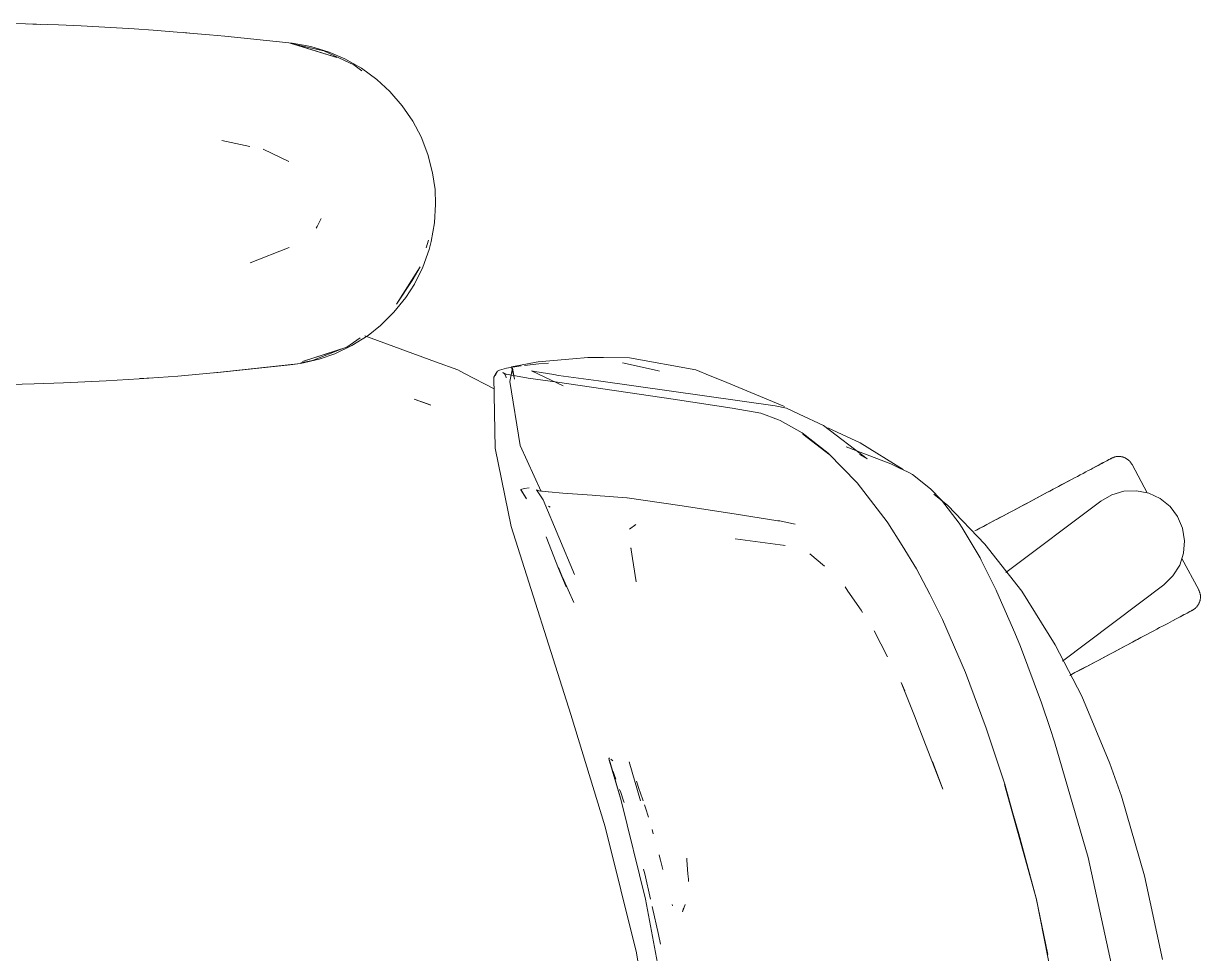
# Model space of a CAD drawing. Header units: millimetres. Extents: x 155927 to 326028, y -36033 to 97293.
# Drawn here: x 165977.1 to 166291.4, y 19464.8 to 19713.3 of the extents above; entities that cross this region are included whole.
import ezdxf

# ---------------------------------------------------------------- set-up
doc = ezdxf.new("R2010")
doc.units = ezdxf.units.MM
doc.header["$MEASUREMENT"] = 0
doc.layers.add('G-IMPT', color=8, linetype='CONTINUOUS', lineweight=9)
doc.layers.add('I-FURN', color=8, linetype='CONTINUOUS', lineweight=9)

msp = doc.modelspace()

# ---------------------------------------------------------------- linework, layer by layer
at = {"layer": 'G-IMPT'}
for p, q in [((165986.43, 19712.94), (165974.67, 19713.32)), ((165979.61, 19713.19), (165978.12, 19713.2)), ((165981.55, 19713.08), (165979.61, 19713.19)), ((165986.43, 19712.94), (165992.46, 19712.68)), ((166006.6, 19711.87), (165992.46, 19712.68)), ((166011.68, 19711.55), (166006.6, 19711.87)), ((166011.68, 19711.55), (166026.74, 19710.3)), ((166019.87, 19710.89), (166021.54, 19710.73)), ((166026.74, 19710.3), (166030.87, 19709.95)), ((166030.87, 19709.95), (166048.8, 19708.05)), ((166048.28, 19708.05), (166060.75, 19704.22)), ((166048.28, 19708.05), (166051.6, 19707.13)), ((166048.8, 19708.05), (166053.84, 19707.15)), ((166057.25, 19706), (166048.85, 19707.92)), ((166060.75, 19704.22), (166051.6, 19707.13)), ((166058.7, 19705.69), (166053.84, 19707.15)), ((166057.25, 19706), (166065.32, 19702.27)), ((166062.94, 19703.88), (166058.7, 19705.69)), ((166062.94, 19703.88), (166067.38, 19701.36)), ((166067.43, 19700.67), (166065.32, 19702.27)), ((166071.47, 19698.37), (166067.38, 19701.36)), ((166071.47, 19698.37), (166074.9, 19695.2)), ((166078.23, 19691.37), (166074.9, 19695.2)), ((166081.06, 19687.2), (166078.23, 19691.37)), ((166081.06, 19687.2), (166083.25, 19683.04)), ((166030.08, 19682.08), (166037.52, 19680.51)), ((166083.25, 19683.04), (166085.08, 19678.32)), ((166047.91, 19676.47), (166041.13, 19679.74)), ((166086.34, 19673.46), (166085.08, 19678.32)), ((166086.34, 19673.46), (166086.99, 19668.94)), ((166087.16, 19665.1), (166086.99, 19668.94)), ((166087.16, 19665.1), (166086.87, 19660.06)), ((166056.55, 19661.27), (166055.53, 19659.05)), ((166055.53, 19659.05), (166055.24, 19658.6)), ((166086.87, 19660.06), (166085.99, 19655.11)), ((166084.62, 19653.42), (166085.24, 19655.44)), ((166085.99, 19655.11), (166085.42, 19652.98)), ((166037.58, 19649.38), (166048.01, 19653.52)), ((166083.71, 19648.21), (166085.42, 19652.98)), ((166083.06, 19648.3), (166076.74, 19638.35)), ((166083.06, 19648.3), (166080.9, 19644.62)), ((166083.71, 19648.21), (166081.47, 19643.7)), ((166080.9, 19644.62), (166076.74, 19638.35)), ((166081.47, 19643.7), (166079.2, 19640.15)), ((166076.01, 19636.17), (166079.2, 19640.15)), ((166076.01, 19636.17), (166072.41, 19632.62)), ((166072.41, 19632.62), (166069.1, 19630)), ((166063.45, 19626.88), (166067.03, 19629.3)), ((166064.78, 19627.27), (166069.1, 19630)), ((166068.21, 19629.88), (166087.15, 19622.94)), ((166063.45, 19626.88), (166051.6, 19623.06)), ((166060.75, 19625.98), (166051.6, 19623.06)), ((166054.23, 19623.27), (166062.41, 19626.47)), ((166064.78, 19627.27), (166060.2, 19625.08)), ((166063.45, 19626.88), (166060.75, 19625.98)), ((166051.1, 19622.48), (166028.15, 19620.02)), ((166051.1, 19622.48), (166029.66, 19620.13)), ((166051.1, 19622.48), (166048.28, 19622.14)), ((166051.1, 19622.48), (166056.06, 19623.63)), ((166051.18, 19622.69), (166054.23, 19623.27)), ((166060.2, 19625.08), (166056.06, 19623.63)), ((166087.15, 19622.94), (166093.12, 19620.75)), ((166114.04, 19622.88), (166109.79, 19622.07)), ((166110.88, 19621.98), (166114.68, 19622.4)), ((166114.51, 19622.92), (166114.04, 19622.88)), ((166114.51, 19622.92), (166123.83, 19623.72)), ((166114.68, 19622.4), (166117.27, 19622.61)), ((166123.83, 19623.72), (166127.79, 19624.07)), ((166131.96, 19624.06), (166127.79, 19624.07)), ((166138.92, 19624.04), (166131.96, 19624.06)), ((166137.06, 19622.63), (166146.37, 19620.58)), ((166138.92, 19624.04), (166156.62, 19620.8)), ((166029.66, 19620.13), (166018.27, 19619.14)), ((166028.15, 19620.02), (166048.28, 19622.14)), ((166094.88, 19619.82), (166093.12, 19620.75)), ((166102.78, 19615.68), (166094.88, 19619.82)), ((166102.71, 19618.87), (166103.32, 19619.91)), ((166103.19, 19619.28), (166103.32, 19619.91)), ((166103.19, 19619.28), (166103.3, 19619.83)), ((166103.32, 19619.91), (166103.3, 19619.83)), ((166103.7, 19620.4), (166103.32, 19619.91)), ((166104.23, 19620.72), (166103.7, 19620.4)), ((166104.23, 19620.72), (166106.1, 19621.27)), ((166105.59, 19619.68), (166105.08, 19620.07)), ((166106.18, 19619.52), (166105.08, 19620.07)), ((166106.18, 19619.52), (166105.56, 19619.68)), ((166105.56, 19619.68), (166111.83, 19618.58)), ((166105.59, 19619.68), (166105.91, 19619.14)), ((166109.37, 19621.81), (166106.1, 19621.27)), ((166107.7, 19621.21), (166107.01, 19617.63)), ((166109.79, 19622.07), (166107.46, 19621.62)), ((166108.19, 19618.34), (166107.46, 19621.62)), ((166108.19, 19618.34), (166107.7, 19621.21)), ((166109.37, 19621.81), (166109.99, 19621.88)), ((166112.8, 19620.48), (166121.2, 19616.49)), ((166112.8, 19620.48), (166113.66, 19620.34)), ((166118.69, 19619.51), (166113.66, 19620.34)), ((166118.69, 19619.51), (166119.98, 19619.29)), ((166130.65, 19617.85), (166119.98, 19619.29)), ((166146.37, 19620.58), (166146.94, 19620.43)), ((166156.62, 19620.8), (166160.48, 19619.21)), ((166163.85, 19617.82), (166160.48, 19619.21)), ((165967.62, 19616.72), (165979.92, 19617.02)), ((165987.8, 19617.31), (165979.92, 19617.02)), ((165987.8, 19617.31), (165999.11, 19617.85)), ((166007.98, 19618.41), (165999.11, 19617.85)), ((166007.98, 19618.41), (166018.27, 19619.14)), ((166010.02, 19618.55), (166008.12, 19618.46)), ((166010.02, 19618.55), (166011.44, 19618.68)), ((166103.1, 19599.88), (166102.71, 19618.87)), ((166105.99, 19618.64), (166105.91, 19619.14)), ((166109.73, 19600.59), (166107.01, 19617.63)), ((166111.83, 19618.58), (166119.68, 19617.46)), ((166119.68, 19617.46), (166150.56, 19612.91)), ((166130.65, 19617.85), (166177.86, 19611.18)), ((166180.3, 19611.02), (166163.85, 19617.82)), ((166085.84, 19611.34), (166081.38, 19612.98)), ((166081.38, 19612.98), (166085.26, 19611.6)), ((166085.84, 19611.34), (166085.26, 19611.6)), ((166150.56, 19612.91), (166166.32, 19610.52)), ((166173.99, 19609.22), (166166.32, 19610.52)), ((166177.86, 19611.18), (166180.85, 19610.53)), ((166184.22, 19608.97), (166180.85, 19610.53)), ((166173.99, 19609.22), (166178.78, 19607.46)), ((166179.21, 19607.25), (166178.78, 19607.46)), ((166185.04, 19603.96), (166179.21, 19607.25)), ((166184.22, 19608.97), (166190.74, 19605.93)), ((166185.04, 19603.96), (166192.01, 19598.54)), ((166192.22, 19598.24), (166185.27, 19603.64)), ((166185.27, 19603.64), (166188.64, 19601.05)), ((166202.45, 19596.99), (166190.74, 19605.93)), ((166191.93, 19605.26), (166200.56, 19601.28)), ((166109.73, 19600.59), (166115.34, 19588.24)), ((166192.22, 19598.24), (166188.64, 19601.05)), ((166200.56, 19601.28), (166212, 19594.15)), ((166103.1, 19599.88), (166107.29, 19578.93)), ((166199.74, 19590.64), (166192.01, 19598.54)), ((166196.79, 19600.22), (166208.7, 19595.71)), ((166202.45, 19596.99), (166200.41, 19598.15)), ((166210.92, 19594.64), (166208.7, 19595.71)), ((166213.36, 19593.46), (166210.92, 19594.64)), ((166214.5, 19592.85), (166213.36, 19593.46)), ((166214.5, 19592.85), (166219.36, 19588.98)), ((166109.87, 19588.76), (166109.93, 19588.78)), ((166109.87, 19588.76), (166111.46, 19586.29)), ((166110.81, 19589.05), (166109.93, 19588.78)), ((166111.46, 19586.29), (166109.93, 19588.78)), ((166109.93, 19588.78), (166111.42, 19586.31)), ((166112.16, 19589.22), (166110.81, 19589.05)), ((166114.8, 19588.47), (166114.08, 19588.75)), ((166114.08, 19588.75), (166115.84, 19586.08)), ((166114.8, 19588.47), (166114.81, 19588.46)), ((166117.19, 19588.17), (166114.81, 19588.46)), ((166117.19, 19588.17), (166117.27, 19588.16)), ((166121.15, 19587.86), (166117.27, 19588.16)), ((166129.01, 19587.3), (166121.15, 19587.86)), ((166199.74, 19590.64), (166207.76, 19580.21)), ((166219.36, 19588.98), (166222.26, 19585.96)), ((166115.84, 19586.08), (166124.27, 19566.11)), ((166129.99, 19587.23), (166129.01, 19587.3)), ((166138.23, 19586.61), (166129.99, 19587.23)), ((166138.23, 19586.61), (166138.31, 19586.6)), ((166152.38, 19584.57), (166138.31, 19586.6)), ((166223.93, 19584.54), (166220.25, 19587.54)), ((166222.26, 19585.96), (166226.97, 19579.83)), ((166117.29, 19584.37), (166117.72, 19584.1)), ((166152.38, 19584.57), (166165.74, 19582.46)), ((166165.74, 19582.46), (166166.25, 19582.38)), ((166166.86, 19582.28), (166166.25, 19582.38)), ((166166.86, 19582.28), (166178.58, 19580.48)), ((166223.93, 19584.54), (166233.88, 19574.25)), ((166123.28, 19528.69), (166107.29, 19578.93)), ((166138.97, 19578.22), (166140.61, 19579.5)), ((166178.58, 19580.48), (166179.05, 19580.41)), ((166181.03, 19579.98), (166179.05, 19580.41)), ((166183.2, 19579.52), (166181.03, 19579.98)), ((166207.93, 19579.95), (166207.76, 19580.21)), ((166211.81, 19573.85), (166207.93, 19579.95)), ((166226.97, 19579.83), (166227.83, 19578.54)), ((166232.57, 19570.54), (166227.83, 19578.54)), ((166119.97, 19567.74), (166116.72, 19576.21)), ((166167.16, 19575.6), (166180.52, 19573.82)), ((166139.33, 19573.27), (166140.73, 19564.11)), ((166139.33, 19573.27), (166139.37, 19572.93)), ((166180.52, 19573.82), (166180.04, 19573.97)), ((166211.81, 19573.85), (166215.58, 19567.62)), ((166243.69, 19561.64), (166233.88, 19574.25)), ((166191.01, 19568.32), (166187.11, 19571.66)), ((166232.87, 19569.94), (166232.57, 19570.54)), ((166232.87, 19569.94), (166236.87, 19561.93)), ((166121.99, 19562.84), (166119.97, 19567.95)), ((166119.97, 19567.95), (166122, 19562.83)), ((166119.97, 19567.74), (166121.99, 19562.84)), ((166219.15, 19560.83), (166215.58, 19567.62)), ((166121, 19565.37), (166124.04, 19558.65)), ((166197.29, 19561.69), (166196.54, 19562.79)), ((166197.29, 19561.69), (166200.78, 19556.56)), ((166219.15, 19560.83), (166222.54, 19554.11)), ((166237.09, 19561.49), (166236.87, 19561.93)), ((166237.09, 19561.49), (166241.87, 19550.53)), ((166252.66, 19547.35), (166243.69, 19561.64)), ((166200.78, 19556.56), (166201.18, 19555.98)), ((166228.72, 19539.88), (166222.54, 19554.11)), ((166204.31, 19551.08), (166207.86, 19544.11)), ((166241.87, 19550.53), (166243.35, 19546.85)), ((166259.76, 19533.57), (166252.66, 19547.35)), ((166248.95, 19531.78), (166243.35, 19546.85)), ((166234.18, 19525), (166228.72, 19539.88)), ((166215.21, 19527.92), (166211.49, 19537.24)), ((166211.49, 19537.24), (166212.48, 19535)), ((166248.95, 19531.78), (166251.29, 19524.96)), ((166267.27, 19515.6), (166259.76, 19533.57)), ((166132.47, 19498.71), (166123.28, 19528.69)), ((166215.87, 19526.19), (166215.21, 19527.92)), ((166222.59, 19508.75), (166215.87, 19526.19)), ((166234.18, 19525), (166239.18, 19510.08)), ((166252.48, 19521.35), (166251.29, 19524.96)), ((166252.48, 19521.35), (166261.42, 19490.52)), ((166133.43, 19516.89), (166133.56, 19517.13)), ((166136.7, 19505.67), (166133.43, 19516.89)), ((166136.7, 19505.67), (166133.58, 19516.49)), ((166133.63, 19516.2), (166133.58, 19516.49)), ((166136.7, 19505.67), (166133.63, 19516.2)), ((166134.52, 19516.35), (166133.91, 19516.73)), ((166134.52, 19516.35), (166134.31, 19516.49)), ((166141.89, 19505.66), (166138.85, 19516.09)), ((166222.59, 19508.75), (166219.86, 19516.18)), ((166267.27, 19515.6), (166270.35, 19506.87)), ((166134.97, 19512.41), (166134.57, 19513.48)), ((166135.32, 19511.44), (166134.97, 19512.41)), ((166140.77, 19510.84), (166141.53, 19508.68)), ((166242.91, 19496.83), (166239.14, 19510)), ((166247.57, 19479.59), (166239.14, 19510)), ((166247.57, 19479.59), (166239.18, 19510.08)), ((166136.3, 19508.69), (166136.59, 19507.89)), ((166137.32, 19505.66), (166136.59, 19507.89)), ((166141.78, 19507.96), (166141.53, 19508.68)), ((166141.78, 19507.96), (166142.55, 19505.66)), ((166270.35, 19506.87), (166276.52, 19485.62)), ((166143.24, 19479.35), (166136.7, 19505.67)), ((166137.32, 19505.66), (166137.47, 19505.21)), ((166142.93, 19504.52), (166143.18, 19503.74)), ((166143.18, 19503.74), (166143.97, 19501.25)), ((166132.47, 19498.71), (166140.78, 19465.03)), ((166144.96, 19497.95), (166145.29, 19496.83)), ((166242.91, 19496.83), (166247.57, 19479.59)), ((166146.87, 19491.16), (166147.86, 19487.3)), ((166146.87, 19491.16), (166147.26, 19489.64)), ((166268.09, 19459.73), (166261.42, 19490.52)), ((166143.01, 19486.08), (166142.67, 19487.37)), ((166154.29, 19489.81), (166154.25, 19490.29)), ((166154.56, 19486.1), (166154.29, 19489.81)), ((166144.56, 19479.33), (166143.01, 19486.08)), ((166154.56, 19486.1), (166154.66, 19484.73)), ((166154.67, 19484.03), (166154.66, 19484.73)), ((166276.52, 19485.62), (166281.33, 19463.26)), ((166143.24, 19479.35), (166148.18, 19452.68)), ((166150.46, 19477.54), (166150.33, 19477.95)), ((166153.13, 19475.94), (166153.82, 19477.89)), ((166253.74, 19448.46), (166247.53, 19479.7)), ((166247.53, 19479.7), (166253.74, 19448.54)), ((166247.57, 19479.59), (166250.64, 19464.56)), ((166146.72, 19469.93), (166145.02, 19477.35)), ((166153.13, 19475.94), (166153.35, 19476.99)), ((166147.19, 19467.3), (166146.72, 19469.93)), ((166140.78, 19465.03), (166147.04, 19427.29))]:
    msp.add_line(p, q, dxfattribs=at)
at = {"layer": 'I-FURN'}
for p, q in [((166267.71, 19597.17), (166267.85, 19597.25)), ((166267.85, 19597.25), (166268, 19597.31)), ((166268, 19597.31), (166268.15, 19597.37)), ((166268.15, 19597.37), (166268.3, 19597.43)), ((166268.3, 19597.43), (166268.45, 19597.48)), ((166268.45, 19597.48), (166268.61, 19597.52)), ((166268.61, 19597.52), (166268.77, 19597.56)), ((166268.77, 19597.56), (166268.93, 19597.59)), ((166268.93, 19597.59), (166269.08, 19597.61)), ((166269.08, 19597.61), (166269.25, 19597.63)), ((166269.25, 19597.63), (166269.41, 19597.64)), ((166269.41, 19597.64), (166269.57, 19597.65)), ((166269.57, 19597.65), (166269.73, 19597.64)), ((166269.73, 19597.64), (166269.89, 19597.64)), ((166269.89, 19597.64), (166270.05, 19597.62)), ((166270.05, 19597.62), (166270.21, 19597.6)), ((166270.21, 19597.6), (166270.37, 19597.57)), ((166270.37, 19597.57), (166270.53, 19597.54)), ((166270.53, 19597.54), (166270.68, 19597.5)), ((166270.68, 19597.5), (166270.84, 19597.45)), ((166270.84, 19597.45), (166270.99, 19597.4)), ((166270.99, 19597.4), (166271.14, 19597.34)), ((166271.14, 19597.34), (166271.29, 19597.28)), ((166271.29, 19597.28), (166271.43, 19597.21)), ((166271.43, 19597.21), (166271.57, 19597.13)), ((166262.12, 19594.2), (166261.47, 19593.86)), ((166262.74, 19594.53), (166262.12, 19594.2)), ((166263.32, 19594.84), (166262.74, 19594.53)), ((166263.01, 19594.67), (166263.58, 19594.98)), ((166263.87, 19595.13), (166263.32, 19594.84)), ((166263.58, 19594.98), (166264.11, 19595.26)), ((166264.39, 19595.41), (166263.87, 19595.13)), ((166264.11, 19595.26), (166264.61, 19595.53)), ((166264.87, 19595.66), (166264.39, 19595.41)), ((166264.61, 19595.53), (166265.08, 19595.77)), ((166265.32, 19595.9), (166264.87, 19595.66)), ((166265.08, 19595.77), (166265.51, 19596)), ((166265.73, 19596.12), (166265.32, 19595.9)), ((166265.51, 19596), (166265.9, 19596.21)), ((166266.1, 19596.32), (166265.73, 19596.12)), ((166265.9, 19596.21), (166266.26, 19596.4)), ((166266.43, 19596.5), (166266.1, 19596.32)), ((166266.26, 19596.4), (166266.58, 19596.57)), ((166266.73, 19596.65), (166266.43, 19596.5)), ((166266.58, 19596.57), (166266.85, 19596.72)), ((166266.99, 19596.79), (166266.73, 19596.65)), ((166266.85, 19596.72), (166267.1, 19596.85)), ((166267.21, 19596.91), (166266.99, 19596.79)), ((166267.1, 19596.85), (166267.3, 19596.95)), ((166267.39, 19597), (166267.21, 19596.91)), ((166267.3, 19596.95), (166267.46, 19597.04)), ((166267.53, 19597.08), (166267.39, 19597)), ((166267.46, 19597.04), (166267.58, 19597.1)), ((166267.63, 19597.13), (166267.53, 19597.08)), ((166267.58, 19597.1), (166267.66, 19597.15)), ((166267.69, 19597.16), (166267.63, 19597.13)), ((166267.66, 19597.15), (166267.7, 19597.17)), ((166267.71, 19597.17), (166267.69, 19597.16)), ((166267.7, 19597.17), (166267.71, 19597.17)), ((166271.57, 19597.13), (166271.71, 19597.05)), ((166271.71, 19597.05), (166271.85, 19596.96)), ((166271.85, 19596.96), (166271.98, 19596.87)), ((166271.98, 19596.87), (166272.11, 19596.77)), ((166272.11, 19596.77), (166272.23, 19596.67)), ((166272.23, 19596.67), (166272.35, 19596.56)), ((166272.35, 19596.56), (166272.47, 19596.45)), ((166272.47, 19596.45), (166272.58, 19596.33)), ((166272.58, 19596.33), (166272.69, 19596.21)), ((166272.69, 19596.21), (166272.79, 19596.08)), ((166272.79, 19596.08), (166272.88, 19595.96)), ((166272.88, 19595.96), (166272.97, 19595.82)), ((166272.97, 19595.82), (166273.06, 19595.69)), ((166273.06, 19595.69), (166273.14, 19595.55)), ((166273.14, 19595.55), (166273.16, 19595.51)), ((166277.19, 19587.92), (166273.16, 19595.51)), ((166256.15, 19591.03), (166255.3, 19590.57)), ((166255.69, 19590.79), (166256.54, 19591.24)), ((166256.99, 19591.47), (166256.15, 19591.03)), ((166257.8, 19591.91), (166256.99, 19591.47)), ((166258.59, 19592.32), (166257.8, 19591.91)), ((166259.35, 19592.73), (166258.59, 19592.32)), ((166260.09, 19593.12), (166259.35, 19592.73)), ((166260.79, 19593.5), (166260.09, 19593.12)), ((166261.47, 19593.86), (166260.79, 19593.5)), ((166249.26, 19587.36), (166250.22, 19587.88)), ((166250.74, 19588.15), (166249.78, 19587.64)), ((166250.22, 19587.88), (166251.17, 19588.38)), ((166251.68, 19588.65), (166250.74, 19588.15)), ((166251.17, 19588.38), (166252.11, 19588.88)), ((166252.61, 19589.15), (166251.68, 19588.65)), ((166252.11, 19588.88), (166253.03, 19589.37)), ((166253.52, 19589.63), (166252.61, 19589.15)), ((166253.03, 19589.37), (166253.94, 19589.85)), ((166254.42, 19590.11), (166253.52, 19589.63)), ((166253.94, 19589.85), (166254.83, 19590.32)), ((166255.3, 19590.57), (166254.42, 19590.11)), ((166254.83, 19590.32), (166255.69, 19590.79)), ((166267.73, 19587.42), (166270.97, 19588.36)), ((166270.97, 19588.36), (166274.34, 19588.5)), ((166274.34, 19588.5), (166277.65, 19587.83)), ((166277.65, 19587.83), (166280.7, 19586.39)), ((166239.5, 19566.65), (166264.82, 19585.73)), ((166243.31, 19584.2), (166244.31, 19584.73)), ((166244.85, 19585.02), (166243.85, 19584.49)), ((166244.31, 19584.73), (166245.31, 19585.26)), ((166245.85, 19585.55), (166244.85, 19585.02)), ((166245.31, 19585.26), (166246.31, 19585.79)), ((166246.85, 19586.08), (166245.85, 19585.55)), ((166246.31, 19585.79), (166247.3, 19586.32)), ((166247.83, 19586.6), (166246.85, 19586.08)), ((166247.3, 19586.32), (166248.28, 19586.84)), ((166248.81, 19587.13), (166247.83, 19586.6)), ((166248.28, 19586.84), (166249.26, 19587.36)), ((166249.78, 19587.64), (166248.81, 19587.13)), ((166264.82, 19585.73), (166267.73, 19587.42)), ((166280.7, 19586.39), (166283.32, 19584.26)), ((166237.31, 19581.01), (166238.3, 19581.54)), ((166238.84, 19581.82), (166237.85, 19581.29)), ((166238.3, 19581.54), (166239.29, 19582.06)), ((166239.83, 19582.35), (166238.84, 19581.82)), ((166239.29, 19582.06), (166240.29, 19582.6)), ((166240.83, 19582.88), (166239.83, 19582.35)), ((166240.29, 19582.6), (166241.3, 19583.13)), ((166241.84, 19583.42), (166240.83, 19582.88)), ((166241.3, 19583.13), (166242.3, 19583.66)), ((166242.84, 19583.95), (166241.84, 19583.42)), ((166242.3, 19583.66), (166243.31, 19584.2)), ((166243.85, 19584.49), (166242.84, 19583.95)), ((166283.32, 19584.26), (166285.35, 19581.57)), ((166285.35, 19581.57), (166286.67, 19578.46)), ((166231.62, 19577.98), (166232.53, 19578.47)), ((166233.03, 19578.74), (166232.11, 19578.25)), ((166232.53, 19578.47), (166233.46, 19578.96)), ((166233.97, 19579.23), (166233.03, 19578.74)), ((166233.46, 19578.96), (166234.41, 19579.47)), ((166234.92, 19579.74), (166233.97, 19579.23)), ((166234.41, 19579.47), (166235.37, 19579.98)), ((166235.89, 19580.25), (166234.92, 19579.74)), ((166235.37, 19579.98), (166236.33, 19580.49)), ((166236.86, 19580.77), (166235.89, 19580.25)), ((166236.33, 19580.49), (166237.31, 19581.01)), ((166237.85, 19581.29), (166236.86, 19580.77)), ((166286.67, 19578.46), (166287.22, 19575.14)), ((166232.11, 19578.25), (166231.21, 19577.76)), ((166287.22, 19575.14), (166286.95, 19571.77)), ((166286.95, 19571.77), (166285.89, 19568.57)), ((166290.97, 19562.01), (166286.5, 19570.42)), ((166285.89, 19568.57), (166284.09, 19565.72)), ((166281.66, 19563.38), (166254.59, 19542.98)), ((166284.09, 19565.72), (166281.66, 19563.38)), ((166290.97, 19562.01), (166291.05, 19561.86)), ((166291.05, 19561.86), (166291.11, 19561.72)), ((166291.11, 19561.72), (166291.17, 19561.57)), ((166291.17, 19561.57), (166291.23, 19561.42)), ((166291.23, 19561.42), (166291.28, 19561.26)), ((166291.28, 19561.26), (166291.32, 19561.11)), ((166291.32, 19561.11), (166291.36, 19560.95)), ((166291.36, 19560.95), (166291.39, 19560.79)), ((166291.4, 19559.51), (166291.37, 19559.35)), ((166291.39, 19560.79), (166291.41, 19560.63)), ((166291.42, 19559.67), (166291.4, 19559.51)), ((166291.41, 19560.63), (166291.43, 19560.47)), ((166291.43, 19559.83), (166291.42, 19559.67)), ((166291.43, 19560.47), (166291.44, 19560.31)), ((166291.44, 19559.99), (166291.43, 19559.83)), ((166291.44, 19560.31), (166291.44, 19560.15)), ((166291.44, 19560.15), (166291.44, 19559.99)), ((166288.69, 19556.23), (166288.89, 19556.34)), ((166288.98, 19556.39), (166288.8, 19556.29)), ((166288.89, 19556.34), (166289.05, 19556.42)), ((166289.13, 19556.46), (166288.98, 19556.39)), ((166289.05, 19556.42), (166289.18, 19556.49)), ((166289.23, 19556.52), (166289.13, 19556.46)), ((166289.18, 19556.49), (166289.26, 19556.53)), ((166289.29, 19556.55), (166289.23, 19556.52)), ((166289.26, 19556.53), (166289.3, 19556.56)), ((166289.31, 19556.56), (166289.29, 19556.55)), ((166289.3, 19556.56), (166289.31, 19556.56)), ((166289.34, 19556.58), (166289.31, 19556.56)), ((166289.48, 19556.66), (166289.34, 19556.58)), ((166289.62, 19556.74), (166289.48, 19556.66)), ((166289.75, 19556.84), (166289.62, 19556.74)), ((166289.88, 19556.93), (166289.75, 19556.84)), ((166290.01, 19557.03), (166289.88, 19556.93)), ((166290.13, 19557.14), (166290.01, 19557.03)), ((166290.25, 19557.25), (166290.13, 19557.14)), ((166290.36, 19557.37), (166290.25, 19557.25)), ((166290.47, 19557.49), (166290.36, 19557.37)), ((166290.57, 19557.61), (166290.47, 19557.49)), ((166290.67, 19557.74), (166290.57, 19557.61)), ((166290.76, 19557.87), (166290.67, 19557.74)), ((166290.85, 19558.01), (166290.76, 19557.87)), ((166290.93, 19558.14), (166290.85, 19558.01)), ((166291, 19558.29), (166290.93, 19558.14)), ((166291.07, 19558.43), (166291, 19558.29)), ((166291.14, 19558.58), (166291.07, 19558.43)), ((166291.2, 19558.73), (166291.14, 19558.58)), ((166291.25, 19558.88), (166291.2, 19558.73)), ((166291.3, 19559.04), (166291.25, 19558.88)), ((166291.34, 19559.19), (166291.3, 19559.04)), ((166291.37, 19559.35), (166291.34, 19559.19)), ((166282.7, 19553.05), (166283.37, 19553.4)), ((166283.37, 19553.4), (166284, 19553.74)), ((166284, 19553.74), (166284.6, 19554.06)), ((166284.92, 19554.22), (166284.33, 19553.91)), ((166284.6, 19554.06), (166285.17, 19554.36)), ((166285.47, 19554.52), (166284.92, 19554.22)), ((166285.17, 19554.36), (166285.71, 19554.65)), ((166285.98, 19554.79), (166285.47, 19554.52)), ((166285.71, 19554.65), (166286.21, 19554.91)), ((166286.47, 19555.05), (166285.98, 19554.79)), ((166286.21, 19554.91), (166286.68, 19555.16)), ((166286.91, 19555.29), (166286.47, 19555.05)), ((166286.68, 19555.16), (166287.1, 19555.39)), ((166287.32, 19555.5), (166286.91, 19555.29)), ((166287.1, 19555.39), (166287.5, 19555.6)), ((166287.69, 19555.7), (166287.32, 19555.5)), ((166287.5, 19555.6), (166287.85, 19555.79)), ((166288.03, 19555.88), (166287.69, 19555.7)), ((166287.85, 19555.79), (166288.17, 19555.95)), ((166288.33, 19556.04), (166288.03, 19555.88)), ((166288.17, 19555.95), (166288.45, 19556.1)), ((166288.59, 19556.18), (166288.33, 19556.04)), ((166288.45, 19556.1), (166288.69, 19556.23)), ((166288.8, 19556.29), (166288.59, 19556.18)), ((166276.42, 19549.71), (166277.29, 19550.17)), ((166277.29, 19550.17), (166278.14, 19550.62)), ((166278.14, 19550.62), (166278.96, 19551.06)), ((166278.96, 19551.06), (166279.76, 19551.48)), ((166279.76, 19551.48), (166280.54, 19551.9)), ((166280.54, 19551.9), (166281.29, 19552.3)), ((166281.29, 19552.3), (166282.01, 19552.68)), ((166282.01, 19552.68), (166282.7, 19553.05)), ((166271.38, 19547.02), (166270.41, 19546.51)), ((166270.85, 19546.75), (166271.82, 19547.26)), ((166272.33, 19547.53), (166271.38, 19547.02)), ((166271.82, 19547.26), (166272.77, 19547.77)), ((166273.28, 19548.04), (166272.33, 19547.53)), ((166272.77, 19547.77), (166273.71, 19548.26)), ((166274.21, 19548.53), (166273.28, 19548.04)), ((166273.71, 19548.26), (166274.63, 19548.75)), ((166275.12, 19549.02), (166274.21, 19548.53)), ((166274.63, 19548.75), (166275.53, 19549.24)), ((166275.53, 19549.24), (166276.42, 19549.71)), ((166265.44, 19543.87), (166264.44, 19543.34)), ((166264.9, 19543.58), (166265.91, 19544.12)), ((166266.45, 19544.4), (166265.44, 19543.87)), ((166265.91, 19544.12), (166266.91, 19544.65)), ((166267.45, 19544.94), (166266.45, 19544.4)), ((166266.91, 19544.65), (166267.91, 19545.18)), ((166268.44, 19545.46), (166267.45, 19544.94)), ((166267.91, 19545.18), (166268.9, 19545.71)), ((166269.43, 19545.99), (166268.44, 19545.46)), ((166268.9, 19545.71), (166269.88, 19546.23)), ((166270.41, 19546.51), (166269.43, 19545.99)), ((166269.88, 19546.23), (166270.85, 19546.75)), ((166259.44, 19540.68), (166258.46, 19540.16)), ((166258.91, 19540.4), (166259.9, 19540.92)), ((166260.43, 19541.21), (166259.44, 19540.68)), ((166259.9, 19540.92), (166260.89, 19541.45)), ((166261.43, 19541.74), (166260.43, 19541.21)), ((166260.89, 19541.45), (166261.89, 19541.98)), ((166262.43, 19542.27), (166261.43, 19541.74)), ((166261.89, 19541.98), (166262.89, 19542.51)), ((166263.43, 19542.8), (166262.43, 19542.27)), ((166262.89, 19542.51), (166263.9, 19543.05)), ((166264.44, 19543.34), (166263.43, 19542.8)), ((166263.9, 19543.05), (166264.9, 19543.58)), ((166257.48, 19539.64), (166256.52, 19539.13)), ((166256.96, 19539.36), (166257.93, 19539.88)), ((166258.46, 19540.16), (166257.48, 19539.64)), ((166257.93, 19539.88), (166258.91, 19540.4))]:
    msp.add_line(p, q, dxfattribs=at)

doc.saveas('drawing.dxf')
